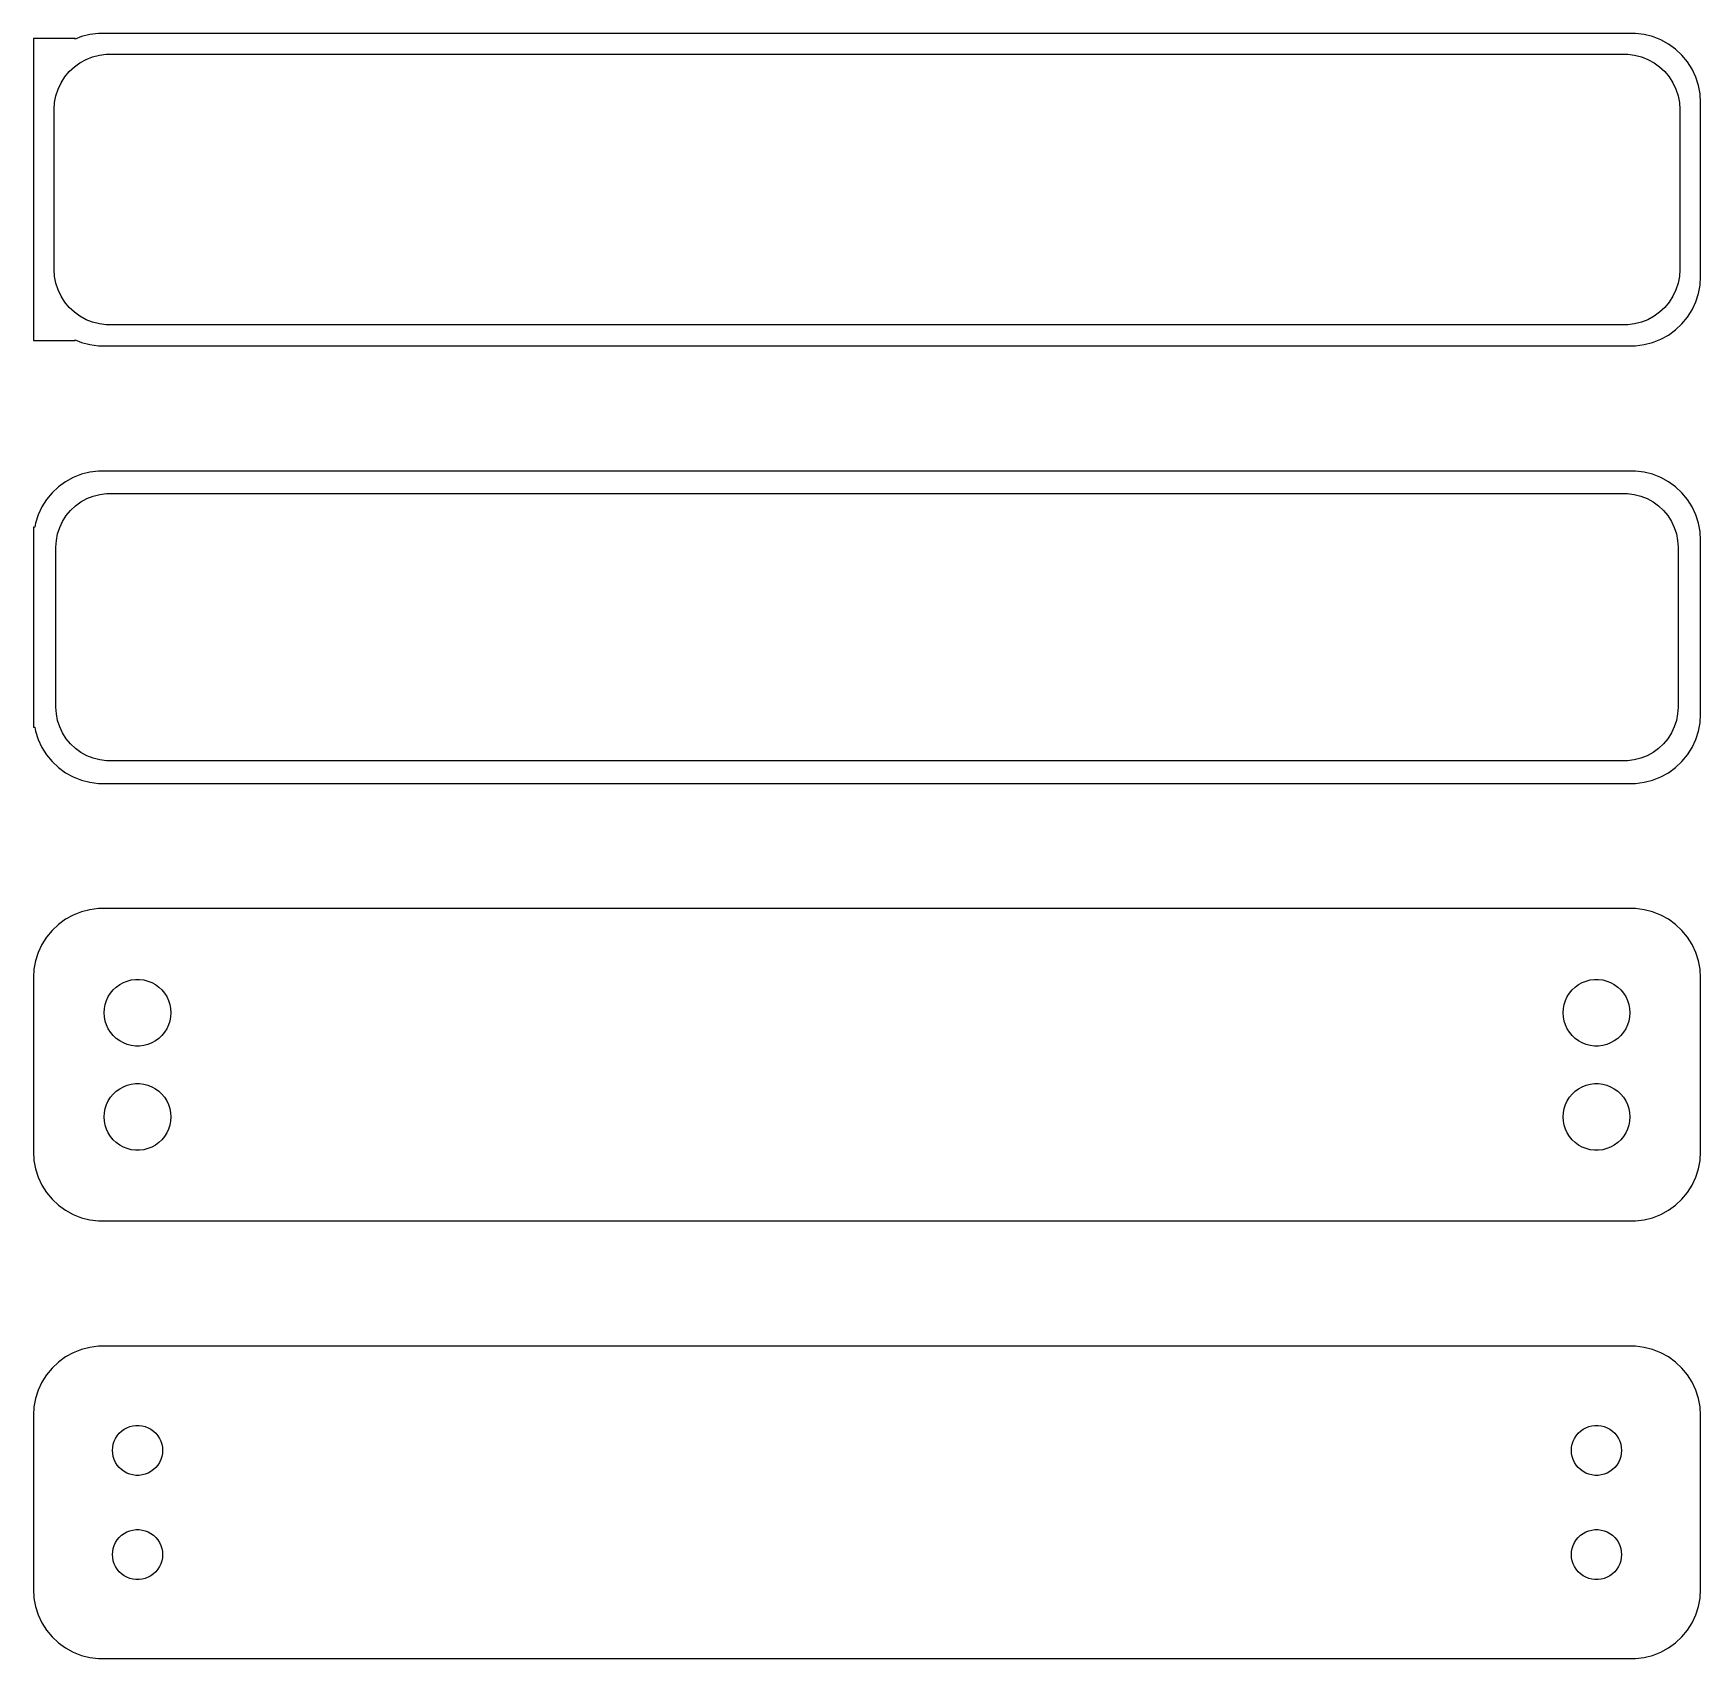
# Model space of a CAD drawing. Header units: metres. Extents: x -60 to 60, y 83 to 200.
import ezdxf

# ---------------------------------------------------------------- set-up
doc = ezdxf.new("R2010")
doc.units = ezdxf.units.M

msp = doc.modelspace()

# ---------------------------------------------------------------- linework, layer by layer
for p, q in [((-57, 199.865), (-60, 199.865)), ((-60, 199.865), (-60, 178.135)), ((-56.5451, 200.005), (-57, 199.825)), ((-57, 199.825), (-57, 199.865)), ((-55.9369, 200.161), (-56.5451, 200.005)), ((-55.3139, 200.24), (-55.9369, 200.161)), ((55.3139, 200.24), (-55.3139, 200.24)), ((55.9369, 200.161), (55.3139, 200.24)), ((56.5451, 200.005), (55.9369, 200.161)), ((57.1289, 199.774), (56.5451, 200.005)), ((57.6791, 199.472), (57.1289, 199.774)), ((58.1871, 199.103), (57.6791, 199.472)), ((-57.0497, 197.832), (-56.6433, 198.127)), ((-56.6433, 198.127), (-56.2031, 198.369)), ((-56.2031, 198.369), (-55.7361, 198.554)), ((-55.7361, 198.554), (-55.2495, 198.679)), ((-55.2495, 198.679), (-54.7512, 198.742)), ((-54.7512, 198.742), (54.7512, 198.742)), ((54.7512, 198.742), (55.2495, 198.679)), ((55.2495, 198.679), (55.7361, 198.554)), ((55.7361, 198.554), (56.2031, 198.369)), ((56.2031, 198.369), (56.6433, 198.127)), ((56.6433, 198.127), (57.0497, 197.832)), ((58.6448, 198.673), (58.1871, 199.103)), ((59.0451, 198.189), (58.6448, 198.673)), ((59.3815, 197.659), (59.0451, 198.189)), ((-58.0052, 196.677), (-57.7361, 197.101)), ((-57.7361, 197.101), (-57.4159, 197.488)), ((-57.4159, 197.488), (-57.0497, 197.832)), ((57.0497, 197.832), (57.4159, 197.488)), ((57.4159, 197.488), (57.7361, 197.101)), ((57.7361, 197.101), (58.0052, 196.677)), ((59.6489, 197.091), (59.3815, 197.659)), ((59.8429, 196.493), (59.6489, 197.091)), ((-58.4685, 195.251), (-58.3743, 195.745)), ((-58.3743, 195.745), (-58.2191, 196.222)), ((-58.2191, 196.222), (-58.0052, 196.677)), ((58.0052, 196.677), (58.2191, 196.222)), ((58.2191, 196.222), (58.3743, 195.745)), ((58.3743, 195.745), (58.4685, 195.251)), ((59.9606, 195.877), (59.8429, 196.493)), ((60, 195.25), (59.9606, 195.877)), ((-58.5, 194.75), (-58.4685, 195.251)), ((-58.5, 183.25), (-58.5, 194.75)), ((58.4685, 195.251), (58.5, 194.75)), ((58.5, 194.75), (58.5, 183.25)), ((60, 182.75), (60, 195.25)), ((-58.4685, 182.749), (-58.5, 183.25)), ((-58.3743, 182.255), (-58.4685, 182.749)), ((58.4685, 182.749), (58.3743, 182.255)), ((58.5, 183.25), (58.4685, 182.749)), ((59.9606, 182.123), (60, 182.75)), ((-58.2191, 181.778), (-58.3743, 182.255)), ((-58.0052, 181.323), (-58.2191, 181.778)), ((-57.7361, 180.899), (-58.0052, 181.323)), ((58.0052, 181.323), (57.7361, 180.899)), ((58.2191, 181.778), (58.0052, 181.323)), ((58.3743, 182.255), (58.2191, 181.778)), ((59.6489, 180.909), (59.8429, 181.507)), ((59.8429, 181.507), (59.9606, 182.123)), ((-57.4159, 180.512), (-57.7361, 180.899)), ((-57.0497, 180.168), (-57.4159, 180.512)), ((-56.6433, 179.873), (-57.0497, 180.168)), ((57.0497, 180.168), (56.6433, 179.873)), ((57.4159, 180.512), (57.0497, 180.168)), ((57.7361, 180.899), (57.4159, 180.512)), ((59.0451, 179.811), (59.3815, 180.341)), ((59.3815, 180.341), (59.6489, 180.909)), ((-56.2031, 179.631), (-56.6433, 179.873)), ((-55.7361, 179.446), (-56.2031, 179.631)), ((-55.2495, 179.321), (-55.7361, 179.446)), ((-54.7512, 179.258), (-55.2495, 179.321)), ((54.7512, 179.258), (-54.7512, 179.258)), ((55.2495, 179.321), (54.7512, 179.258)), ((55.7361, 179.446), (55.2495, 179.321)), ((56.2031, 179.631), (55.7361, 179.446)), ((56.6433, 179.873), (56.2031, 179.631)), ((57.6791, 178.528), (58.1871, 178.897)), ((58.1871, 178.897), (58.6448, 179.327)), ((58.6448, 179.327), (59.0451, 179.811)), ((-60, 178.135), (-57, 178.135)), ((-57, 178.135), (-57, 178.175)), ((-57, 178.175), (-56.5451, 177.995)), ((-56.5451, 177.995), (-55.9369, 177.839)), ((-55.9369, 177.839), (-55.3139, 177.76)), ((-55.3139, 177.76), (55.3139, 177.76)), ((55.3139, 177.76), (55.9369, 177.839)), ((55.9369, 177.839), (56.5451, 177.995)), ((56.5451, 177.995), (57.1289, 178.226)), ((57.1289, 178.226), (57.6791, 178.528)), ((-57.1289, 168.274), (-57.6791, 167.972)), ((-56.5451, 168.505), (-57.1289, 168.274)), ((-55.9369, 168.661), (-56.5451, 168.505)), ((-55.3139, 168.74), (-55.9369, 168.661)), ((55.3139, 168.74), (-55.3139, 168.74)), ((55.9369, 168.661), (55.3139, 168.74)), ((56.5451, 168.505), (55.9369, 168.661)), ((57.1289, 168.274), (56.5451, 168.505)), ((57.6791, 167.972), (57.1289, 168.274)), ((-58.6448, 167.173), (-59.0451, 166.689)), ((-58.1871, 167.603), (-58.6448, 167.173)), ((-57.6791, 167.972), (-58.1871, 167.603)), ((-56.1489, 166.754), (-55.6967, 166.933)), ((-55.6967, 166.933), (-55.2256, 167.054)), ((-55.2256, 167.054), (-54.7432, 167.115)), ((-54.7432, 167.115), (54.7432, 167.115)), ((54.7432, 167.115), (55.2256, 167.054)), ((55.2256, 167.054), (55.6967, 166.933)), ((55.6967, 166.933), (56.1489, 166.754)), ((58.1871, 167.603), (57.6791, 167.972)), ((58.6448, 167.173), (58.1871, 167.603)), ((59.0451, 166.689), (58.6448, 167.173)), ((-59.3815, 166.159), (-59.6489, 165.591)), ((-59.0451, 166.689), (-59.3815, 166.159)), ((-57.633, 165.526), (-57.323, 165.901)), ((-57.323, 165.901), (-56.9685, 166.234)), ((-56.9685, 166.234), (-56.5751, 166.52)), ((-56.5751, 166.52), (-56.1489, 166.754)), ((56.1489, 166.754), (56.5751, 166.52)), ((56.5751, 166.52), (56.9685, 166.234)), ((56.9685, 166.234), (57.323, 165.901)), ((57.323, 165.901), (57.633, 165.526)), ((59.3815, 166.159), (59.0451, 166.689)), ((59.6489, 165.591), (59.3815, 166.159)), ((-59.9, 164.694), (-60, 164.694)), ((-60, 164.694), (-60, 150.306)), ((-59.8429, 164.993), (-59.9, 164.694)), ((-59.6489, 165.591), (-59.8429, 164.993)), ((-58.251, 164.213), (-58.1007, 164.676)), ((-58.1007, 164.676), (-57.8936, 165.116)), ((-57.8936, 165.116), (-57.633, 165.526)), ((57.633, 165.526), (57.8936, 165.116)), ((57.8936, 165.116), (58.1007, 164.676)), ((58.1007, 164.676), (58.251, 164.213)), ((59.8429, 164.993), (59.6489, 165.591)), ((59.9606, 164.377), (59.8429, 164.993)), ((-58.3726, 163.25), (-58.3421, 163.735)), ((-58.3726, 151.75), (-58.3726, 163.25)), ((-58.3421, 163.735), (-58.251, 164.213)), ((58.251, 164.213), (58.3421, 163.735)), ((58.3421, 163.735), (58.3726, 163.25)), ((58.3726, 163.25), (58.3726, 151.75)), ((60, 163.75), (59.9606, 164.377)), ((60, 151.25), (60, 163.75)), ((-58.3421, 151.265), (-58.3726, 151.75)), ((-58.251, 150.787), (-58.3421, 151.265)), ((58.3421, 151.265), (58.251, 150.787)), ((58.3726, 151.75), (58.3421, 151.265)), ((59.9606, 150.623), (60, 151.25)), ((-60, 150.306), (-59.9, 150.306)), ((-59.9, 150.306), (-59.8429, 150.007)), ((-59.8429, 150.007), (-59.6489, 149.409)), ((-58.1007, 150.324), (-58.251, 150.787)), ((-57.8936, 149.884), (-58.1007, 150.324)), ((58.1007, 150.324), (57.8936, 149.884)), ((58.251, 150.787), (58.1007, 150.324)), ((59.6489, 149.409), (59.8429, 150.007)), ((59.8429, 150.007), (59.9606, 150.623)), ((-59.6489, 149.409), (-59.3815, 148.841)), ((-59.3815, 148.841), (-59.0451, 148.311)), ((-57.633, 149.474), (-57.8936, 149.884)), ((-57.323, 149.099), (-57.633, 149.474)), ((-56.9685, 148.766), (-57.323, 149.099)), ((57.323, 149.099), (56.9685, 148.766)), ((57.633, 149.474), (57.323, 149.099)), ((57.8936, 149.884), (57.633, 149.474)), ((59.0451, 148.311), (59.3815, 148.841)), ((59.3815, 148.841), (59.6489, 149.409)), ((-59.0451, 148.311), (-58.6448, 147.827)), ((-58.6448, 147.827), (-58.1871, 147.397)), ((-56.5751, 148.48), (-56.9685, 148.766)), ((-56.1489, 148.246), (-56.5751, 148.48)), ((-55.6967, 148.067), (-56.1489, 148.246)), ((-55.2256, 147.946), (-55.6967, 148.067)), ((-54.7432, 147.885), (-55.2256, 147.946)), ((54.7432, 147.885), (-54.7432, 147.885)), ((55.2256, 147.946), (54.7432, 147.885)), ((55.6967, 148.067), (55.2256, 147.946)), ((56.1489, 148.246), (55.6967, 148.067)), ((56.5751, 148.48), (56.1489, 148.246)), ((56.9685, 148.766), (56.5751, 148.48)), ((58.1871, 147.397), (58.6448, 147.827)), ((58.6448, 147.827), (59.0451, 148.311)), ((-58.1871, 147.397), (-57.6791, 147.028)), ((-57.6791, 147.028), (-57.1289, 146.726)), ((-57.1289, 146.726), (-56.5451, 146.495)), ((-56.5451, 146.495), (-55.9369, 146.339)), ((55.9369, 146.339), (56.5451, 146.495)), ((56.5451, 146.495), (57.1289, 146.726)), ((57.1289, 146.726), (57.6791, 147.028)), ((57.6791, 147.028), (58.1871, 147.397)), ((-55.9369, 146.339), (-55.3139, 146.26)), ((-55.3139, 146.26), (55.3139, 146.26)), ((55.3139, 146.26), (55.9369, 146.339)), ((-56.5451, 137.005), (-57.1289, 136.774)), ((-55.9369, 137.161), (-56.5451, 137.005)), ((-55.3139, 137.24), (-55.9369, 137.161)), ((55.3139, 137.24), (-55.3139, 137.24)), ((55.9369, 137.161), (55.3139, 137.24)), ((56.5451, 137.005), (55.9369, 137.161)), ((57.1289, 136.774), (56.5451, 137.005)), ((-58.6448, 135.673), (-59.0451, 135.189)), ((-58.1871, 136.103), (-58.6448, 135.673)), ((-57.6791, 136.472), (-58.1871, 136.103)), ((-57.1289, 136.774), (-57.6791, 136.472)), ((57.6791, 136.472), (57.1289, 136.774)), ((58.1871, 136.103), (57.6791, 136.472)), ((58.6448, 135.673), (58.1871, 136.103)), ((59.0451, 135.189), (58.6448, 135.673)), ((-59.3815, 134.659), (-59.6489, 134.091)), ((-59.0451, 135.189), (-59.3815, 134.659)), ((59.3815, 134.659), (59.0451, 135.189)), ((59.6489, 134.091), (59.3815, 134.659)), ((-59.8429, 133.493), (-59.9606, 132.877)), ((-59.6489, 134.091), (-59.8429, 133.493)), ((59.8429, 133.493), (59.6489, 134.091)), ((59.9606, 132.877), (59.8429, 133.493)), ((-59.9606, 132.877), (-60, 132.25)), ((-60, 132.25), (-60, 119.75)), ((-53.5219, 131.922), (-53.2416, 132.033)), ((-53.2416, 132.033), (-52.9497, 132.107)), ((-52.9497, 132.107), (-52.6507, 132.145)), ((-52.6507, 132.145), (-52.3493, 132.145)), ((-52.3493, 132.145), (-52.0503, 132.107)), ((-52.0503, 132.107), (-51.7584, 132.033)), ((-51.7584, 132.033), (-51.4781, 131.922)), ((51.4781, 131.922), (51.7584, 132.033)), ((51.7584, 132.033), (52.0503, 132.107)), ((52.0503, 132.107), (52.3493, 132.145)), ((52.3493, 132.145), (52.6507, 132.145)), ((52.6507, 132.145), (52.9497, 132.107)), ((52.9497, 132.107), (53.2416, 132.033)), ((53.2416, 132.033), (53.5219, 131.922)), ((60, 132.25), (59.9606, 132.877)), ((60, 119.75), (60, 132.25)), ((-54.7315, 130.633), (-54.6031, 130.906)), ((-54.6031, 130.906), (-54.4416, 131.161)), ((-54.4416, 131.161), (-54.2495, 131.393)), ((-54.2495, 131.393), (-54.0298, 131.599)), ((-54.0298, 131.599), (-53.786, 131.776)), ((-53.786, 131.776), (-53.5219, 131.922)), ((-51.4781, 131.922), (-51.214, 131.776)), ((-51.214, 131.776), (-50.9702, 131.599)), ((-50.9702, 131.599), (-50.7505, 131.393)), ((-50.7505, 131.393), (-50.5583, 131.161)), ((-50.5583, 131.161), (-50.3969, 130.906)), ((-50.3969, 130.906), (-50.2685, 130.633)), ((50.2685, 130.633), (50.3969, 130.906)), ((50.3969, 130.906), (50.5583, 131.161)), ((50.5583, 131.161), (50.7505, 131.393)), ((50.7505, 131.393), (50.9702, 131.599)), ((50.9702, 131.599), (51.214, 131.776)), ((51.214, 131.776), (51.4781, 131.922)), ((53.5219, 131.922), (53.786, 131.776)), ((53.786, 131.776), (54.0298, 131.599)), ((54.0298, 131.599), (54.2495, 131.393)), ((54.2495, 131.393), (54.4416, 131.161)), ((54.4416, 131.161), (54.6031, 130.906)), ((54.6031, 130.906), (54.7315, 130.633)), ((-54.9, 129.75), (-54.8811, 130.051)), ((-54.8811, 129.449), (-54.9, 129.75)), ((-54.8811, 130.051), (-54.8246, 130.347)), ((-54.8246, 130.347), (-54.7315, 130.633)), ((-50.2685, 130.633), (-50.1754, 130.347)), ((-50.1754, 130.347), (-50.1189, 130.051)), ((-50.1189, 130.051), (-50.1, 129.75)), ((-50.1, 129.75), (-50.1189, 129.449)), ((50.1, 129.75), (50.1189, 130.051)), ((50.1189, 129.449), (50.1, 129.75)), ((50.1189, 130.051), (50.1754, 130.347)), ((50.1754, 130.347), (50.2685, 130.633)), ((54.7315, 130.633), (54.8246, 130.347)), ((54.8246, 130.347), (54.8811, 130.051)), ((54.8811, 130.051), (54.9, 129.75)), ((54.9, 129.75), (54.8811, 129.449)), ((-54.8246, 129.153), (-54.8811, 129.449)), ((-54.7315, 128.867), (-54.8246, 129.153)), ((-54.6031, 128.594), (-54.7315, 128.867)), ((-54.4416, 128.339), (-54.6031, 128.594)), ((-50.3969, 128.594), (-50.5583, 128.339)), ((-50.2685, 128.867), (-50.3969, 128.594)), ((-50.1754, 129.153), (-50.2685, 128.867)), ((-50.1189, 129.449), (-50.1754, 129.153)), ((50.1754, 129.153), (50.1189, 129.449)), ((50.2685, 128.867), (50.1754, 129.153)), ((50.3969, 128.594), (50.2685, 128.867)), ((50.5583, 128.339), (50.3969, 128.594)), ((54.6031, 128.594), (54.4416, 128.339)), ((54.7315, 128.867), (54.6031, 128.594)), ((54.8246, 129.153), (54.7315, 128.867)), ((54.8811, 129.449), (54.8246, 129.153)), ((-54.2495, 128.107), (-54.4416, 128.339)), ((-54.0298, 127.901), (-54.2495, 128.107)), ((-53.786, 127.724), (-54.0298, 127.901)), ((-53.5219, 127.578), (-53.786, 127.724)), ((-53.2416, 127.467), (-53.5219, 127.578)), ((-52.9497, 127.393), (-53.2416, 127.467)), ((-52.6507, 127.355), (-52.9497, 127.393)), ((-52.3493, 127.355), (-52.6507, 127.355)), ((-52.0503, 127.393), (-52.3493, 127.355)), ((-51.7584, 127.467), (-52.0503, 127.393)), ((-51.4781, 127.578), (-51.7584, 127.467)), ((-51.214, 127.724), (-51.4781, 127.578)), ((-50.9702, 127.901), (-51.214, 127.724)), ((-50.7505, 128.107), (-50.9702, 127.901)), ((-50.5583, 128.339), (-50.7505, 128.107)), ((50.7505, 128.107), (50.5583, 128.339)), ((50.9702, 127.901), (50.7505, 128.107)), ((51.214, 127.724), (50.9702, 127.901)), ((51.4781, 127.578), (51.214, 127.724)), ((51.7584, 127.467), (51.4781, 127.578)), ((52.0503, 127.393), (51.7584, 127.467)), ((52.3493, 127.355), (52.0503, 127.393)), ((52.6507, 127.355), (52.3493, 127.355)), ((52.9497, 127.393), (52.6507, 127.355)), ((53.2416, 127.467), (52.9497, 127.393)), ((53.5219, 127.578), (53.2416, 127.467)), ((53.786, 127.724), (53.5219, 127.578)), ((54.0298, 127.901), (53.786, 127.724)), ((54.2495, 128.107), (54.0298, 127.901)), ((54.4416, 128.339), (54.2495, 128.107)), ((-54.6031, 123.406), (-54.4416, 123.661)), ((-54.4416, 123.661), (-54.2495, 123.893)), ((-54.2495, 123.893), (-54.0298, 124.099)), ((-54.0298, 124.099), (-53.786, 124.276)), ((-53.786, 124.276), (-53.5219, 124.422)), ((-53.5219, 124.422), (-53.2416, 124.533)), ((-53.2416, 124.533), (-52.9497, 124.607)), ((-52.9497, 124.607), (-52.6507, 124.645)), ((-52.6507, 124.645), (-52.3493, 124.645)), ((-52.3493, 124.645), (-52.0503, 124.607)), ((-52.0503, 124.607), (-51.7584, 124.533)), ((-51.7584, 124.533), (-51.4781, 124.422)), ((-51.4781, 124.422), (-51.214, 124.276)), ((-51.214, 124.276), (-50.9702, 124.099)), ((-50.9702, 124.099), (-50.7505, 123.893)), ((-50.7505, 123.893), (-50.5583, 123.661)), ((-50.5583, 123.661), (-50.3969, 123.406)), ((50.3969, 123.406), (50.5583, 123.661)), ((50.5583, 123.661), (50.7505, 123.893)), ((50.7505, 123.893), (50.9702, 124.099)), ((50.9702, 124.099), (51.214, 124.276)), ((51.214, 124.276), (51.4781, 124.422)), ((51.4781, 124.422), (51.7584, 124.533)), ((51.7584, 124.533), (52.0503, 124.607)), ((52.0503, 124.607), (52.3493, 124.645)), ((52.3493, 124.645), (52.6507, 124.645)), ((52.6507, 124.645), (52.9497, 124.607)), ((52.9497, 124.607), (53.2416, 124.533)), ((53.2416, 124.533), (53.5219, 124.422)), ((53.5219, 124.422), (53.786, 124.276)), ((53.786, 124.276), (54.0298, 124.099)), ((54.0298, 124.099), (54.2495, 123.893)), ((54.2495, 123.893), (54.4416, 123.661)), ((54.4416, 123.661), (54.6031, 123.406)), ((-54.9, 122.25), (-54.8811, 122.551)), ((-54.8811, 122.551), (-54.8246, 122.847)), ((-54.8246, 122.847), (-54.7315, 123.133)), ((-54.7315, 123.133), (-54.6031, 123.406)), ((-50.3969, 123.406), (-50.2685, 123.133)), ((-50.2685, 123.133), (-50.1754, 122.847)), ((-50.1754, 122.847), (-50.1189, 122.551)), ((-50.1189, 122.551), (-50.1, 122.25)), ((50.1, 122.25), (50.1189, 122.551)), ((50.1189, 122.551), (50.1754, 122.847)), ((50.1754, 122.847), (50.2685, 123.133)), ((50.2685, 123.133), (50.3969, 123.406)), ((54.6031, 123.406), (54.7315, 123.133)), ((54.7315, 123.133), (54.8246, 122.847)), ((54.8246, 122.847), (54.8811, 122.551)), ((54.8811, 122.551), (54.9, 122.25)), ((-54.8811, 121.949), (-54.9, 122.25)), ((-54.8246, 121.653), (-54.8811, 121.949)), ((-54.7315, 121.367), (-54.8246, 121.653)), ((-54.6031, 121.094), (-54.7315, 121.367)), ((-50.2685, 121.367), (-50.3969, 121.094)), ((-50.1754, 121.653), (-50.2685, 121.367)), ((-50.1189, 121.949), (-50.1754, 121.653)), ((-50.1, 122.25), (-50.1189, 121.949)), ((50.1189, 121.949), (50.1, 122.25)), ((50.1754, 121.653), (50.1189, 121.949)), ((50.2685, 121.367), (50.1754, 121.653)), ((50.3969, 121.094), (50.2685, 121.367)), ((54.7315, 121.367), (54.6031, 121.094)), ((54.8246, 121.653), (54.7315, 121.367)), ((54.8811, 121.949), (54.8246, 121.653)), ((54.9, 122.25), (54.8811, 121.949)), ((-54.4416, 120.839), (-54.6031, 121.094)), ((-54.2495, 120.607), (-54.4416, 120.839)), ((-54.0298, 120.401), (-54.2495, 120.607)), ((-53.786, 120.224), (-54.0298, 120.401)), ((-53.5219, 120.078), (-53.786, 120.224)), ((-53.2416, 119.967), (-53.5219, 120.078)), ((-51.4781, 120.078), (-51.7584, 119.967)), ((-51.214, 120.224), (-51.4781, 120.078)), ((-50.9702, 120.401), (-51.214, 120.224)), ((-50.7505, 120.607), (-50.9702, 120.401)), ((-50.5583, 120.839), (-50.7505, 120.607)), ((-50.3969, 121.094), (-50.5583, 120.839)), ((50.5583, 120.839), (50.3969, 121.094)), ((50.7505, 120.607), (50.5583, 120.839)), ((50.9702, 120.401), (50.7505, 120.607)), ((51.214, 120.224), (50.9702, 120.401)), ((51.4781, 120.078), (51.214, 120.224)), ((51.7584, 119.967), (51.4781, 120.078)), ((53.5219, 120.078), (53.2416, 119.967)), ((53.786, 120.224), (53.5219, 120.078)), ((54.0298, 120.401), (53.786, 120.224)), ((54.2495, 120.607), (54.0298, 120.401)), ((54.4416, 120.839), (54.2495, 120.607)), ((54.6031, 121.094), (54.4416, 120.839)), ((-60, 119.75), (-59.9606, 119.123)), ((-59.9606, 119.123), (-59.8429, 118.507)), ((-52.9497, 119.893), (-53.2416, 119.967)), ((-52.6507, 119.855), (-52.9497, 119.893)), ((-52.3493, 119.855), (-52.6507, 119.855)), ((-52.0503, 119.893), (-52.3493, 119.855)), ((-51.7584, 119.967), (-52.0503, 119.893)), ((52.0503, 119.893), (51.7584, 119.967)), ((52.3493, 119.855), (52.0503, 119.893)), ((52.6507, 119.855), (52.3493, 119.855)), ((52.9497, 119.893), (52.6507, 119.855)), ((53.2416, 119.967), (52.9497, 119.893)), ((59.8429, 118.507), (59.9606, 119.123)), ((59.9606, 119.123), (60, 119.75)), ((-59.8429, 118.507), (-59.6489, 117.909)), ((-59.6489, 117.909), (-59.3815, 117.341)), ((59.3815, 117.341), (59.6489, 117.909)), ((59.6489, 117.909), (59.8429, 118.507)), ((-59.3815, 117.341), (-59.0451, 116.811)), ((-59.0451, 116.811), (-58.6448, 116.327)), ((58.6448, 116.327), (59.0451, 116.811)), ((59.0451, 116.811), (59.3815, 117.341)), ((-58.6448, 116.327), (-58.1871, 115.897)), ((-58.1871, 115.897), (-57.6791, 115.528)), ((-57.6791, 115.528), (-57.1289, 115.226)), ((-57.1289, 115.226), (-56.5451, 114.995)), ((56.5451, 114.995), (57.1289, 115.226)), ((57.1289, 115.226), (57.6791, 115.528)), ((57.6791, 115.528), (58.1871, 115.897)), ((58.1871, 115.897), (58.6448, 116.327)), ((-56.5451, 114.995), (-55.9369, 114.839)), ((-55.9369, 114.839), (-55.3139, 114.76)), ((-55.3139, 114.76), (55.3139, 114.76)), ((55.3139, 114.76), (55.9369, 114.839)), ((55.9369, 114.839), (56.5451, 114.995)), ((-55.9369, 105.661), (-56.5451, 105.505)), ((-55.3139, 105.74), (-55.9369, 105.661)), ((55.3139, 105.74), (-55.3139, 105.74)), ((55.9369, 105.661), (55.3139, 105.74)), ((56.5451, 105.505), (55.9369, 105.661)), ((-58.1871, 104.603), (-58.6448, 104.173)), ((-57.6791, 104.972), (-58.1871, 104.603)), ((-57.1289, 105.274), (-57.6791, 104.972)), ((-56.5451, 105.505), (-57.1289, 105.274)), ((57.1289, 105.274), (56.5451, 105.505)), ((57.6791, 104.972), (57.1289, 105.274)), ((58.1871, 104.603), (57.6791, 104.972)), ((58.6448, 104.173), (58.1871, 104.603)), ((-59.0451, 103.689), (-59.3815, 103.159)), ((-58.6448, 104.173), (-59.0451, 103.689)), ((59.0451, 103.689), (58.6448, 104.173)), ((59.3815, 103.159), (59.0451, 103.689)), ((-59.6489, 102.591), (-59.8429, 101.993)), ((-59.3815, 103.159), (-59.6489, 102.591)), ((59.6489, 102.591), (59.3815, 103.159)), ((59.8429, 101.993), (59.6489, 102.591)), ((-59.9606, 101.377), (-60, 100.75)), ((-59.8429, 101.993), (-59.9606, 101.377)), ((59.9606, 101.377), (59.8429, 101.993)), ((60, 100.75), (59.9606, 101.377)), ((-60, 100.75), (-60, 88.25)), ((-53.8121, 99.4822), (-53.6474, 99.6369)), ((-53.6474, 99.6369), (-53.4645, 99.7698)), ((-53.4645, 99.7698), (-53.2664, 99.8787)), ((-53.2664, 99.8787), (-53.0562, 99.9619)), ((-53.0562, 99.9619), (-52.8373, 100.018)), ((-52.8373, 100.018), (-52.613, 100.046)), ((-52.613, 100.046), (-52.387, 100.046)), ((-52.387, 100.046), (-52.1627, 100.018)), ((-52.1627, 100.018), (-51.9438, 99.9619)), ((-51.9438, 99.9619), (-51.7336, 99.8787)), ((-51.7336, 99.8787), (-51.5355, 99.7698)), ((-51.5355, 99.7698), (-51.3526, 99.6369)), ((-51.3526, 99.6369), (-51.1879, 99.4822)), ((51.1879, 99.4822), (51.3526, 99.6369)), ((51.3526, 99.6369), (51.5355, 99.7698)), ((51.5355, 99.7698), (51.7336, 99.8787)), ((51.7336, 99.8787), (51.9438, 99.9619)), ((51.9438, 99.9619), (52.1627, 100.018)), ((52.1627, 100.018), (52.387, 100.046)), ((52.387, 100.046), (52.613, 100.046)), ((52.613, 100.046), (52.8373, 100.018)), ((52.8373, 100.018), (53.0562, 99.9619)), ((53.0562, 99.9619), (53.2664, 99.8787)), ((53.2664, 99.8787), (53.4645, 99.7698)), ((53.4645, 99.7698), (53.6474, 99.6369)), ((53.6474, 99.6369), (53.8121, 99.4822)), ((60, 88.25), (60, 100.75)), ((-54.3, 98.25), (-54.2858, 98.4756)), ((-54.2858, 98.4756), (-54.2434, 98.6976)), ((-54.2434, 98.6976), (-54.1736, 98.9126)), ((-54.1736, 98.9126), (-54.0773, 99.1171)), ((-54.0773, 99.1171), (-53.9562, 99.308)), ((-53.9562, 99.308), (-53.8121, 99.4822)), ((-51.1879, 99.4822), (-51.0438, 99.308)), ((-51.0438, 99.308), (-50.9226, 99.1171)), ((-50.9226, 99.1171), (-50.8264, 98.9126)), ((-50.8264, 98.9126), (-50.7565, 98.6976)), ((-50.7565, 98.6976), (-50.7142, 98.4756)), ((-50.7142, 98.4756), (-50.7, 98.25)), ((50.7, 98.25), (50.7142, 98.4756)), ((50.7142, 98.4756), (50.7565, 98.6976)), ((50.7565, 98.6976), (50.8264, 98.9126)), ((50.8264, 98.9126), (50.9226, 99.1171)), ((50.9226, 99.1171), (51.0438, 99.308)), ((51.0438, 99.308), (51.1879, 99.4822)), ((53.8121, 99.4822), (53.9562, 99.308)), ((53.9562, 99.308), (54.0773, 99.1171)), ((54.0773, 99.1171), (54.1736, 98.9126)), ((54.1736, 98.9126), (54.2434, 98.6976)), ((54.2434, 98.6976), (54.2858, 98.4756)), ((54.2858, 98.4756), (54.3, 98.25)), ((-54.2858, 98.0244), (-54.3, 98.25)), ((-54.2434, 97.8024), (-54.2858, 98.0244)), ((-54.1736, 97.5874), (-54.2434, 97.8024)), ((-54.0773, 97.3828), (-54.1736, 97.5874)), ((-53.9562, 97.192), (-54.0773, 97.3828)), ((-50.9226, 97.3828), (-51.0438, 97.192)), ((-50.8264, 97.5874), (-50.9226, 97.3828)), ((-50.7565, 97.8024), (-50.8264, 97.5874)), ((-50.7142, 98.0244), (-50.7565, 97.8024)), ((-50.7, 98.25), (-50.7142, 98.0244)), ((50.7142, 98.0244), (50.7, 98.25)), ((50.7565, 97.8024), (50.7142, 98.0244)), ((50.8264, 97.5874), (50.7565, 97.8024)), ((50.9226, 97.3828), (50.8264, 97.5874)), ((51.0438, 97.192), (50.9226, 97.3828)), ((54.0773, 97.3828), (53.9562, 97.192)), ((54.1736, 97.5874), (54.0773, 97.3828)), ((54.2434, 97.8024), (54.1736, 97.5874)), ((54.2858, 98.0244), (54.2434, 97.8024)), ((54.3, 98.25), (54.2858, 98.0244)), ((-53.8121, 97.0178), (-53.9562, 97.192)), ((-53.6474, 96.8631), (-53.8121, 97.0178)), ((-53.4645, 96.7302), (-53.6474, 96.8631)), ((-53.2664, 96.6213), (-53.4645, 96.7302)), ((-53.0562, 96.5381), (-53.2664, 96.6213)), ((-52.8373, 96.4819), (-53.0562, 96.5381)), ((-52.613, 96.4536), (-52.8373, 96.4819)), ((-52.387, 96.4536), (-52.613, 96.4536)), ((-52.1627, 96.4819), (-52.387, 96.4536)), ((-51.9438, 96.5381), (-52.1627, 96.4819)), ((-51.7336, 96.6213), (-51.9438, 96.5381)), ((-51.5355, 96.7302), (-51.7336, 96.6213)), ((-51.3526, 96.8631), (-51.5355, 96.7302)), ((-51.1879, 97.0178), (-51.3526, 96.8631)), ((-51.0438, 97.192), (-51.1879, 97.0178)), ((51.1879, 97.0178), (51.0438, 97.192)), ((51.3526, 96.8631), (51.1879, 97.0178)), ((51.5355, 96.7302), (51.3526, 96.8631)), ((51.7336, 96.6213), (51.5355, 96.7302)), ((51.9438, 96.5381), (51.7336, 96.6213)), ((52.1627, 96.4819), (51.9438, 96.5381)), ((52.387, 96.4536), (52.1627, 96.4819)), ((52.613, 96.4536), (52.387, 96.4536)), ((52.8373, 96.4819), (52.613, 96.4536)), ((53.0562, 96.5381), (52.8373, 96.4819)), ((53.2664, 96.6213), (53.0562, 96.5381)), ((53.4645, 96.7302), (53.2664, 96.6213)), ((53.6474, 96.8631), (53.4645, 96.7302)), ((53.8121, 97.0178), (53.6474, 96.8631)), ((53.9562, 97.192), (53.8121, 97.0178)), ((-53.2664, 92.3787), (-53.0562, 92.4619)), ((-53.0562, 92.4619), (-52.8373, 92.5181)), ((-52.8373, 92.5181), (-52.613, 92.5464)), ((-52.613, 92.5464), (-52.387, 92.5464)), ((-52.387, 92.5464), (-52.1627, 92.5181)), ((-52.1627, 92.5181), (-51.9438, 92.4619)), ((-51.9438, 92.4619), (-51.7336, 92.3787)), ((51.7336, 92.3787), (51.9438, 92.4619)), ((51.9438, 92.4619), (52.1627, 92.5181)), ((52.1627, 92.5181), (52.387, 92.5464)), ((52.387, 92.5464), (52.613, 92.5464)), ((52.613, 92.5464), (52.8373, 92.5181)), ((52.8373, 92.5181), (53.0562, 92.4619)), ((53.0562, 92.4619), (53.2664, 92.3787)), ((-54.2434, 91.1976), (-54.1736, 91.4126)), ((-54.1736, 91.4126), (-54.0773, 91.6172)), ((-54.0773, 91.6172), (-53.9562, 91.808)), ((-53.9562, 91.808), (-53.8121, 91.9822)), ((-53.8121, 91.9822), (-53.6474, 92.1369)), ((-53.6474, 92.1369), (-53.4645, 92.2698)), ((-53.4645, 92.2698), (-53.2664, 92.3787)), ((-51.7336, 92.3787), (-51.5355, 92.2698)), ((-51.5355, 92.2698), (-51.3526, 92.1369)), ((-51.3526, 92.1369), (-51.1879, 91.9822)), ((-51.1879, 91.9822), (-51.0438, 91.808)), ((-51.0438, 91.808), (-50.9226, 91.6172)), ((-50.9226, 91.6172), (-50.8264, 91.4126)), ((-50.8264, 91.4126), (-50.7565, 91.1976)), ((50.7565, 91.1976), (50.8264, 91.4126)), ((50.8264, 91.4126), (50.9226, 91.6172)), ((50.9226, 91.6172), (51.0438, 91.808)), ((51.0438, 91.808), (51.1879, 91.9822)), ((51.1879, 91.9822), (51.3526, 92.1369)), ((51.3526, 92.1369), (51.5355, 92.2698)), ((51.5355, 92.2698), (51.7336, 92.3787)), ((53.2664, 92.3787), (53.4645, 92.2698)), ((53.4645, 92.2698), (53.6474, 92.1369)), ((53.6474, 92.1369), (53.8121, 91.9822)), ((53.8121, 91.9822), (53.9562, 91.808)), ((53.9562, 91.808), (54.0773, 91.6172)), ((54.0773, 91.6172), (54.1736, 91.4126)), ((54.1736, 91.4126), (54.2434, 91.1976)), ((-54.3, 90.75), (-54.2858, 90.9756)), ((-54.2858, 90.5244), (-54.3, 90.75)), ((-54.2858, 90.9756), (-54.2434, 91.1976)), ((-54.2434, 90.3024), (-54.2858, 90.5244)), ((-54.1736, 90.0874), (-54.2434, 90.3024)), ((-54.0773, 89.8829), (-54.1736, 90.0874)), ((-50.8264, 90.0874), (-50.9226, 89.8829)), ((-50.7565, 90.3024), (-50.8264, 90.0874)), ((-50.7565, 91.1976), (-50.7142, 90.9756)), ((-50.7142, 90.5244), (-50.7565, 90.3024)), ((-50.7142, 90.9756), (-50.7, 90.75)), ((-50.7, 90.75), (-50.7142, 90.5244)), ((50.7, 90.75), (50.7142, 90.9756)), ((50.7142, 90.5244), (50.7, 90.75)), ((50.7142, 90.9756), (50.7565, 91.1976)), ((50.7565, 90.3024), (50.7142, 90.5244)), ((50.8264, 90.0874), (50.7565, 90.3024)), ((50.9226, 89.8829), (50.8264, 90.0874)), ((54.1736, 90.0874), (54.0773, 89.8829)), ((54.2434, 90.3024), (54.1736, 90.0874)), ((54.2434, 91.1976), (54.2858, 90.9756)), ((54.2858, 90.5244), (54.2434, 90.3024)), ((54.2858, 90.9756), (54.3, 90.75)), ((54.3, 90.75), (54.2858, 90.5244)), ((-53.9562, 89.692), (-54.0773, 89.8829)), ((-53.8121, 89.5178), (-53.9562, 89.692)), ((-53.6474, 89.3631), (-53.8121, 89.5178)), ((-53.4645, 89.2302), (-53.6474, 89.3631)), ((-53.2664, 89.1213), (-53.4645, 89.2302)), ((-53.0562, 89.0381), (-53.2664, 89.1213)), ((-52.8373, 88.9819), (-53.0562, 89.0381)), ((-52.613, 88.9536), (-52.8373, 88.9819)), ((-52.387, 88.9536), (-52.613, 88.9536)), ((-52.1627, 88.9819), (-52.387, 88.9536)), ((-51.9438, 89.0381), (-52.1627, 88.9819)), ((-51.7336, 89.1213), (-51.9438, 89.0381)), ((-51.5355, 89.2302), (-51.7336, 89.1213)), ((-51.3526, 89.3631), (-51.5355, 89.2302)), ((-51.1879, 89.5178), (-51.3526, 89.3631)), ((-51.0438, 89.692), (-51.1879, 89.5178)), ((-50.9226, 89.8829), (-51.0438, 89.692)), ((51.0438, 89.692), (50.9226, 89.8829)), ((51.1879, 89.5178), (51.0438, 89.692)), ((51.3526, 89.3631), (51.1879, 89.5178)), ((51.5355, 89.2302), (51.3526, 89.3631)), ((51.7336, 89.1213), (51.5355, 89.2302)), ((51.9438, 89.0381), (51.7336, 89.1213)), ((52.1627, 88.9819), (51.9438, 89.0381)), ((52.387, 88.9536), (52.1627, 88.9819)), ((52.613, 88.9536), (52.387, 88.9536)), ((52.8373, 88.9819), (52.613, 88.9536)), ((53.0562, 89.0381), (52.8373, 88.9819)), ((53.2664, 89.1213), (53.0562, 89.0381)), ((53.4645, 89.2302), (53.2664, 89.1213)), ((53.6474, 89.3631), (53.4645, 89.2302)), ((53.8121, 89.5178), (53.6474, 89.3631)), ((53.9562, 89.692), (53.8121, 89.5178)), ((54.0773, 89.8829), (53.9562, 89.692)), ((-60, 88.25), (-59.9606, 87.6233)), ((-59.9606, 87.6233), (-59.8429, 87.0066)), ((59.8429, 87.0066), (59.9606, 87.6233)), ((59.9606, 87.6233), (60, 88.25)), ((-59.8429, 87.0066), (-59.6489, 86.4094)), ((-59.6489, 86.4094), (-59.3815, 85.8412)), ((59.3815, 85.8412), (59.6489, 86.4094)), ((59.6489, 86.4094), (59.8429, 87.0066)), ((-59.3815, 85.8412), (-59.0451, 85.3111)), ((-59.0451, 85.3111), (-58.6448, 84.8273)), ((58.6448, 84.8273), (59.0451, 85.3111)), ((59.0451, 85.3111), (59.3815, 85.8412)), ((-58.6448, 84.8273), (-58.1871, 84.3974)), ((-58.1871, 84.3974), (-57.6791, 84.0284)), ((-57.6791, 84.0284), (-57.1289, 83.7259)), ((57.1289, 83.7259), (57.6791, 84.0284)), ((57.6791, 84.0284), (58.1871, 84.3974)), ((58.1871, 84.3974), (58.6448, 84.8273)), ((-57.1289, 83.7259), (-56.5451, 83.4947)), ((-56.5451, 83.4947), (-55.9369, 83.3386)), ((-55.9369, 83.3386), (-55.3139, 83.2599)), ((-55.3139, 83.2599), (55.3139, 83.2599)), ((55.3139, 83.2599), (55.9369, 83.3386)), ((55.9369, 83.3386), (56.5451, 83.4947)), ((56.5451, 83.4947), (57.1289, 83.7259))]:
    msp.add_line(p, q)

doc.saveas('drawing.dxf')
